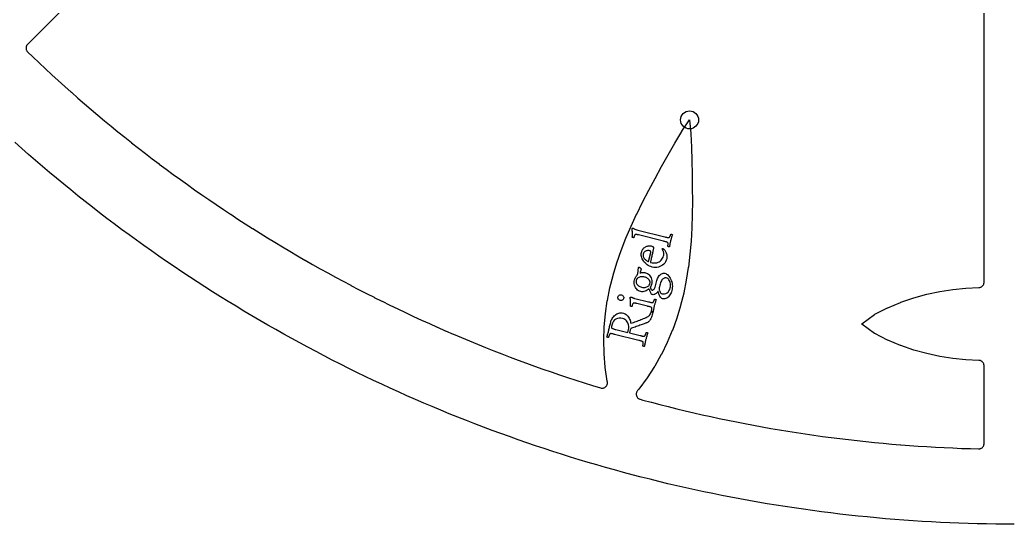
# Model space of a CAD drawing. Header units: millimetres. Extents: x -70 to 70, y -70 to 70.
# Drawn here: x -46.59 to -0.23, y -70.2 to -46.56 of the extents above; entities that cross this region are included whole.
import ezdxf

# ---------------------------------------------------------------- set-up
doc = ezdxf.new("R2010")
doc.units = ezdxf.units.MM
for name, color, linetype in [('CUT_INNER', 6, 'Continuous'), ('CUT_OUTER', 1, 'Continuous'), ('ENGRAVE', 7, 'Continuous'), ('TEXT', 5, 'Continuous')]:
    doc.layers.add(name, color=color, linetype=linetype)

msp = doc.modelspace()

# ---------------------------------------------------------------- linework, layer by layer
at = {"layer": 'CUT_INNER'}
msp.add_lwpolyline([(-36.3092, -37.7983), (-46.2264, -47.7156), (-46.2431, -47.734), (-46.2579, -47.754), (-46.2706, -47.7754), (-46.2811, -47.7979), (-46.2894, -47.8214), (-46.2952, -47.8456), (-46.2987, -47.8702), (-46.2996, -47.895), (-46.2981, -47.9199), (-46.2942, -47.9444), (-46.2878, -47.9685), (-46.279, -47.9917), (-46.268, -48.014), (-46.2549, -48.0351), (-46.2397, -48.0548), (-46.2226, -48.0729), (-45.986, -48.2995), (-45.9849, -48.3006), (-45.6888, -48.5808), (-45.6877, -48.5818), (-45.3898, -48.8602), (-45.3887, -48.8612), (-45.0892, -49.1378), (-45.0881, -49.1388), (-44.7868, -49.4135), (-44.7857, -49.4145), (-44.4828, -49.6874), (-44.4817, -49.6884), (-44.1771, -49.9594), (-44.1759, -49.9604), (-43.8697, -50.2295), (-43.8685, -50.2305), (-43.5607, -50.4978), (-43.5595, -50.4988), (-43.25, -50.7641), (-43.2488, -50.7651), (-42.9377, -51.0285), (-42.9365, -51.0295), (-42.6238, -51.291), (-42.6226, -51.292), (-42.3083, -51.5516), (-42.3071, -51.5526), (-41.9912, -51.8102), (-41.99, -51.8112), (-41.6725, -52.0669), (-41.6713, -52.0678), (-41.3522, -52.3216), (-41.351, -52.3226), (-41.0304, -52.5743), (-41.0292, -52.5753), (-40.707, -52.8251), (-40.7058, -52.8261), (-40.3821, -53.0739), (-40.3809, -53.0748), (-40.0557, -53.3207), (-40.0545, -53.3216), (-39.7278, -53.5655), (-39.7266, -53.5664), (-39.3984, -53.8082), (-39.3971, -53.8091), (-39.0675, -54.0489), (-39.0662, -54.0498), (-38.7351, -54.2876), (-38.7339, -54.2885), (-38.4013, -54.5243), (-38.4, -54.5252), (-38.066, -54.7589), (-38.0647, -54.7598), (-37.7293, -54.9914), (-37.728, -54.9923), (-37.3912, -55.2219), (-37.3899, -55.2228), (-37.0516, -55.4503), (-37.0503, -55.4511), (-36.7107, -55.6766), (-36.7094, -55.6774), (-36.3684, -55.9008), (-36.3671, -55.9016), (-36.0247, -56.1229), (-36.0234, -56.1237), (-35.6796, -56.3429), (-35.6783, -56.3437), (-35.3333, -56.5607), (-35.332, -56.5616), (-34.9855, -56.7765), (-34.9842, -56.7773), (-34.6365, -56.9901), (-34.6352, -56.9909), (-34.2862, -57.2015), (-34.2849, -57.2023), (-33.9345, -57.4108), (-33.9332, -57.4116), (-33.5816, -57.618), (-33.5803, -57.6187), (-33.2275, -57.8229), (-33.2261, -57.8237), (-32.872, -58.0257), (-32.8707, -58.0265), (-32.5154, -58.2263), (-32.514, -58.2271), (-32.1575, -58.4247), (-32.1562, -58.4255), (-31.7984, -58.621), (-31.7971, -58.6217), (-31.4381, -58.815), (-31.4368, -58.8157), (-31.0767, -59.0068), (-31.0753, -59.0075), (-30.714, -59.1963), (-30.7126, -59.197), (-30.3502, -59.3837), (-30.3488, -59.3844), (-29.9853, -59.5688), (-29.9839, -59.5695), (-29.6192, -59.7516), (-29.6178, -59.7523), (-29.252, -59.9323), (-29.2506, -59.9329), (-28.8837, -60.1106), (-28.8823, -60.1113), (-28.5143, -60.2867), (-28.513, -60.2874), (-28.1439, -60.4605), (-28.1425, -60.4612), (-27.7724, -60.6321), (-27.771, -60.6327), (-27.3998, -60.8014), (-27.3984, -60.802), (-27.0262, -60.9683), (-27.0248, -60.969), (-26.6516, -61.133), (-26.6502, -61.1336), (-26.276, -61.2954), (-26.2746, -61.296), (-25.8994, -61.4555), (-25.898, -61.4561), (-25.5219, -61.6132), (-25.5204, -61.6138), (-25.1433, -61.7687), (-25.1419, -61.7692), (-24.7639, -61.9218), (-24.7624, -61.9224), (-24.3834, -62.0726), (-24.382, -62.0731), (-24.0021, -62.221), (-24.0007, -62.2216), (-23.6199, -62.3671), (-23.6184, -62.3677), (-23.2368, -62.5109), (-23.2353, -62.5114), (-22.8528, -62.6523), (-22.8513, -62.6528), (-22.4679, -62.7913), (-22.4665, -62.7918), (-22.0822, -62.928), (-22.0808, -62.9285), (-21.6957, -63.0623), (-21.6942, -63.0628), (-21.3083, -63.1942), (-21.3069, -63.1947), (-20.9202, -63.3238), (-20.9187, -63.3243), (-20.5312, -63.451), (-20.5298, -63.4514), (-20.1415, -63.5757), (-20.14, -63.5762), (-19.751, -63.6981), (-19.7496, -63.6986), (-19.374, -63.8138), (-19.3499, -63.8199), (-19.3252, -63.8236), (-19.3003, -63.8248), (-19.2755, -63.8235), (-19.2509, -63.8198), (-19.2267, -63.8136), (-19.2033, -63.805), (-19.1809, -63.7942), (-19.1597, -63.7812), (-19.1398, -63.7662), (-19.1216, -63.7492), (-19.1051, -63.7305), (-19.0906, -63.7103), (-19.0782, -63.6887), (-19.0679, -63.666), (-19.06, -63.6424), (-19.0545, -63.6181), (-19.0514, -63.5934), (-19.0508, -63.5685), (-19.0526, -63.5437), (-19.0569, -63.5192), (-19.0595, -63.5081), (-19.0613, -63.4986), (-19.1567, -62.8538), (-19.1576, -62.8458), (-19.2102, -62.2109), (-19.2106, -62.2035), (-19.2249, -61.5779), (-19.2249, -61.5707), (-19.2036, -60.9539), (-19.2031, -60.9469), (-19.1479, -60.3384), (-19.1471, -60.3317), (-19.0596, -59.7312), (-19.0585, -59.7248), (-18.9402, -59.1316), (-18.9388, -59.1256), (-18.7915, -58.5394), (-18.79, -58.5338), (-18.6155, -57.9539), (-18.6139, -57.9489), (-18.4144, -57.3747), (-18.4127, -57.3703), (-18.1905, -56.8012), (-18.1889, -56.7973), (-17.9463, -56.2327), (-17.9449, -56.2295), (-17.6846, -55.6687), (-17.6833, -55.666), (-17.4081, -55.1084), (-17.407, -55.1062), (-17.1193, -54.5511), (-17.1185, -54.5495), (-16.8211, -53.9963), (-16.8204, -53.9951), (-16.5159, -53.4438), (-16.2053, -52.8921), (-15.8902, -52.3416), (-15.8895, -52.3404), (-15.5699, -51.7955), (-15.566, -51.7892), (-15.2102, -51.2584), (-15.2071, -51.2542), (-15.2063, -51.2597), (-15.1428, -51.8952), (-15.1423, -51.9027), (-15.1173, -52.5338), (-15.1173, -52.5352), (-15.0989, -53.1675), (-15.085, -53.8001), (-15.0763, -54.4319), (-15.0763, -54.4334), (-15.0748, -55.0614), (-15.0748, -55.0633), (-15.0828, -55.6884), (-15.0829, -55.6908), (-15.103, -56.3123), (-15.1031, -56.3153), (-15.1379, -56.9326), (-15.1382, -56.9362), (-15.1904, -57.5484), (-15.1908, -57.5526), (-15.2631, -58.1592), (-15.2637, -58.1639), (-15.3585, -58.7643), (-15.3594, -58.7695), (-15.4789, -59.3632), (-15.4802, -59.3688), (-15.6266, -59.9553), (-15.6282, -59.9612), (-15.8035, -60.5401), (-15.8055, -60.5463), (-16.0114, -61.1172), (-16.0139, -61.1235), (-16.252, -61.6861), (-16.2549, -61.6925), (-16.5269, -62.2465), (-16.5302, -62.2528), (-16.8378, -62.7978), (-16.8417, -62.8042), (-17.1874, -63.3393), (-17.1919, -63.3459), (-17.58, -63.8696), (-17.586, -63.8771), (-17.6426, -63.9422), (-17.6574, -63.9611), (-17.6704, -63.9813), (-17.6814, -64.0027), (-17.6903, -64.025), (-17.697, -64.0481), (-17.7014, -64.0717), (-17.7036, -64.0956), (-17.7035, -64.1197), (-17.701, -64.1436), (-17.6963, -64.1671), (-17.6893, -64.1901), (-17.6802, -64.2123), (-17.6689, -64.2336), (-17.6557, -64.2536), (-17.6406, -64.2723), (-17.6238, -64.2895), (-17.6054, -64.305), (-17.5856, -64.3186), (-17.5646, -64.3303), (-17.5426, -64.3399), (-17.5198, -64.3473), (-17.3931, -64.382), (-17.3916, -64.3824), (-16.9977, -64.4875), (-16.9962, -64.4879), (-16.6017, -64.5905), (-16.6002, -64.5909), (-16.2051, -64.6912), (-16.2036, -64.6916), (-15.8078, -64.7894), (-15.8064, -64.7898), (-15.41, -64.8852), (-15.4085, -64.8855), (-15.0116, -64.9785), (-15.0101, -64.9789), (-14.6126, -65.0694), (-14.6111, -65.0697), (-14.2131, -65.1578), (-14.2116, -65.1582), (-13.813, -65.2438), (-13.8115, -65.2441), (-13.4124, -65.3274), (-13.4109, -65.3277), (-13.0113, -65.4084), (-13.0098, -65.4087), (-12.6097, -65.487), (-12.6082, -65.4873), (-12.2077, -65.5632), (-12.2062, -65.5634), (-11.8052, -65.6368), (-11.8037, -65.6371), (-11.4022, -65.708), (-11.4007, -65.7083), (-10.9988, -65.7768), (-10.9973, -65.777), (-10.595, -65.843), (-10.5935, -65.8433), (-10.1908, -65.9068), (-10.1893, -65.907), (-9.7862, -65.9681), (-9.7847, -65.9683), (-9.3813, -66.0269), (-9.3797, -66.0271), (-8.9759, -66.0832), (-8.9744, -66.0834), (-8.5703, -66.137), (-8.5688, -66.1372), (-8.1643, -66.1884), (-8.1628, -66.1886), (-7.7581, -66.2372), (-7.7565, -66.2374), (-7.3515, -66.2836), (-7.35, -66.2837), (-6.9446, -66.3274), (-6.9431, -66.3276), (-6.5375, -66.3688), (-6.536, -66.3689), (-6.1302, -66.4077), (-6.1286, -66.4078), (-5.7226, -66.444), (-5.7211, -66.4442), (-5.3148, -66.4779), (-5.3133, -66.478), (-4.9068, -66.5092), (-4.9053, -66.5094), (-4.4986, -66.5381), (-4.4971, -66.5382), (-4.0902, -66.5644), (-4.0887, -66.5645), (-3.6817, -66.5883), (-3.6802, -66.5884), (-3.2731, -66.6096), (-3.2716, -66.6097), (-2.8643, -66.6285), (-2.8628, -66.6285), (-2.4554, -66.6448), (-2.4539, -66.6448), (-2.0465, -66.6586), (-2.0449, -66.6586), (-1.6609, -66.6692), (-1.6359, -66.6687), (-1.6112, -66.6656), (-1.5868, -66.6601), (-1.5631, -66.6522), (-1.5404, -66.642), (-1.5187, -66.6296), (-1.4984, -66.615), (-1.4797, -66.5985), (-1.4627, -66.5803), (-1.4476, -66.5604), (-1.4345, -66.5391), (-1.4237, -66.5166), (-1.4151, -66.4931), (-1.409, -66.469), (-1.4052, -66.4443), (-1.404, -66.4193), (-1.404, -62.7743), (-1.4052, -62.7502), (-1.4087, -62.7263), (-1.4144, -62.7028), (-1.4225, -62.68), (-1.4326, -62.6581), (-1.4449, -62.6373), (-1.4591, -62.6177), (-1.4751, -62.5996), (-1.4928, -62.5832), (-1.512, -62.5685), (-1.5325, -62.5558), (-1.5542, -62.5451), (-1.5768, -62.5365), (-1.6001, -62.5302), (-1.6239, -62.5261), (-1.648, -62.5244), (-1.6513, -62.5243), (-2.2554, -62.4949), (-2.2619, -62.4944), (-2.8657, -62.4334), (-2.8725, -62.4326), (-3.4761, -62.3383), (-3.483, -62.337), (-4.0865, -62.2078), (-4.0934, -62.2061), (-4.6968, -62.0402), (-4.7039, -62.038), (-5.307, -61.8327), (-5.3146, -61.8299), (-5.9168, -61.5807), (-5.9256, -61.5766), (-6.527, -61.2713), (-6.5316, -61.2688), (-6.5359, -61.2659), (-7.1372, -60.8208), (-7.1417, -60.8172), (-7.1372, -60.8135), (-6.5359, -60.3684), (-6.5316, -60.3655), (-6.527, -60.363), (-5.9256, -60.0577), (-5.9168, -60.0536), (-5.3146, -59.8044), (-5.307, -59.8016), (-4.7039, -59.5963), (-4.6968, -59.5941), (-4.0934, -59.4282), (-4.0865, -59.4265), (-3.483, -59.2973), (-3.4761, -59.296), (-2.8725, -59.2017), (-2.8657, -59.2009), (-2.2619, -59.1399), (-2.2554, -59.1394), (-1.6513, -59.11), (-1.648, -59.1099), (-1.6239, -59.1082), (-1.6001, -59.1041), (-1.5768, -59.0978), (-1.5542, -59.0892), (-1.5325, -59.0785), (-1.512, -59.0658), (-1.4928, -59.0511), (-1.4751, -59.0347), (-1.4591, -59.0166), (-1.4449, -58.997), (-1.4326, -58.9762), (-1.4225, -58.9543), (-1.4144, -58.9315), (-1.4087, -58.908), (-1.4052, -58.8841), (-1.404, -58.86), (-1.404, -41.2983)], dxfattribs=at)
at = {"layer": 'CUT_OUTER'}
msp.add_lwpolyline([(0, -70.2), (-0.4307, -70.1987), (-0.8615, -70.1947), (-1.2922, -70.1881), (-1.6308, -70.1808), (-1.722, -70.1789), (-2.1526, -70.167), (-2.5831, -70.1525), (-3.0135, -70.1353), (-3.4438, -70.1155), (-3.8739, -70.093), (-4.304, -70.0679), (-4.7338, -70.0402), (-5.1635, -70.0098), (-5.5929, -69.9768), (-6.0222, -69.9412), (-6.4512, -69.9029), (-6.88, -69.862), (-7.3086, -69.8185), (-7.7368, -69.7724), (-8.1648, -69.7236), (-8.5925, -69.6722), (-9.0198, -69.6181), (-9.4468, -69.5615), (-9.8735, -69.5022), (-10.2997, -69.4403), (-10.7256, -69.3758), (-11.1511, -69.3087), (-11.5761, -69.239), (-12.0008, -69.1666), (-12.4249, -69.0917), (-12.8486, -69.0141), (-13.2719, -68.934), (-13.6946, -68.8513), (-14.1168, -68.7659), (-14.5385, -68.678), (-14.9596, -68.5875), (-15.3802, -68.4945), (-15.8001, -68.3988), (-16.2195, -68.3006), (-16.6383, -68.1998), (-17.0565, -68.0964), (-17.474, -67.9904), (-17.8908, -67.8819), (-18.307, -67.7709), (-18.7225, -67.6573), (-19.1373, -67.5411), (-19.5513, -67.4224), (-19.9647, -67.3012), (-20.3773, -67.1774), (-20.7891, -67.0511), (-21.2001, -66.9223), (-21.6103, -66.791), (-22.0197, -66.6571), (-22.4283, -66.5208), (-22.8361, -66.3819), (-23.2429, -66.2405), (-23.6489, -66.0966), (-24.0541, -65.9503), (-24.4583, -65.8015), (-24.8616, -65.6502), (-25.2639, -65.4964), (-25.6653, -65.3401), (-26.0658, -65.1814), (-26.4652, -65.0202), (-26.8637, -64.8566), (-27.2611, -64.6906), (-27.6575, -64.5221), (-28.0529, -64.3512), (-28.4472, -64.1778), (-28.8405, -64.0021), (-29.2327, -63.8239), (-29.6237, -63.6433), (-30.0137, -63.4604), (-30.4025, -63.275), (-30.7902, -63.0873), (-31.1767, -62.8972), (-31.562, -62.7047), (-31.9462, -62.5098), (-32.3291, -62.3127), (-32.7109, -62.1131), (-33.0914, -61.9112), (-33.4706, -61.707), (-33.8486, -61.5005), (-34.2254, -61.2916), (-34.6008, -61.0805), (-34.9749, -60.867), (-35.3477, -60.6513), (-35.7192, -60.4332), (-36.0894, -60.2129), (-36.4581, -59.9904), (-36.8255, -59.7655), (-37.1916, -59.5385), (-37.5562, -59.3091), (-37.9194, -59.0776), (-38.2812, -58.8438), (-38.6415, -58.6078), (-39.0004, -58.3696), (-39.3578, -58.1292), (-39.7137, -57.8866), (-40.0682, -57.6418), (-40.4211, -57.3949), (-40.7725, -57.1458), (-41.1224, -56.8945), (-41.4707, -56.6411), (-41.8175, -56.3856), (-42.1627, -56.128), (-42.5063, -55.8682), (-42.8483, -55.6063), (-43.1887, -55.3424), (-43.5274, -55.0763), (-43.8645, -54.8082), (-44.2, -54.538), (-44.5338, -54.2658), (-44.8659, -53.9915), (-45.1964, -53.7152), (-45.5251, -53.4369), (-45.8522, -53.1566), (-46.1775, -52.8742), (-46.501, -52.5899), (-46.8228, -52.3036)], dxfattribs=at)
at = {"layer": 'ENGRAVE'}
msp.add_circle((-15.2069, -51.2535), 0.4212, dxfattribs=at)
at = {"layer": 'TEXT'}
for points in [[(-17.5927, -56.6461), (-17.6084, -56.6423), (-17.6257, -56.6382), (-17.6446, -56.634), (-17.665, -56.6295), (-17.6852, -56.6258), (-17.7035, -56.6238), (-17.72, -56.6235), (-17.7345, -56.625), (-17.75, -56.6294), (-17.7639, -56.6389), (-17.7763, -56.6538), (-17.7871, -56.6739), (-17.7967, -56.6971), (-17.8055, -56.7215), (-17.8135, -56.747), (-17.8207, -56.7736), (-17.8231, -56.7743), (-17.8298, -56.7738), (-17.8406, -56.7721), (-17.8556, -56.7691), (-17.8707, -56.7655), (-17.8815, -56.7616), (-17.8881, -56.7575), (-17.8906, -56.7532), (-17.8846, -56.7017), (-17.881, -56.6503), (-17.8798, -56.5991), (-17.881, -56.548), (-17.8841, -56.4975), (-17.8887, -56.448), (-17.8949, -56.3996), (-17.9026, -56.3523), (-17.9003, -56.3472), (-17.8962, -56.3427), (-17.8903, -56.3389), (-17.8826, -56.3357), (-17.8742, -56.3334), (-17.8662, -56.3322), (-17.8587, -56.3322), (-17.8517, -56.3333), (-17.8482, -56.3352), (-17.8377, -56.3408), (-17.8202, -56.3501), (-17.7958, -56.3632), (-17.7643, -56.378), (-17.726, -56.3926), (-17.6807, -56.4069), (-17.6286, -56.4209), (-16.3698, -56.7362), (-16.3405, -56.7435), (-16.3121, -56.7503), (-16.2847, -56.7567), (-16.2583, -56.7627), (-16.2333, -56.7676), (-16.2105, -56.7707), (-16.1898, -56.7721), (-16.1711, -56.7716), (-16.1634, -56.7688), (-16.1551, -56.7623), (-16.1462, -56.7521), (-16.1368, -56.7384), (-16.1275, -56.7223), (-16.1188, -56.7054), (-16.1109, -56.6876), (-16.1036, -56.6689), (-16.0972, -56.6511), (-16.0921, -56.6361), (-16.0882, -56.6238), (-16.0856, -56.6143), (-16.0782, -56.6122), (-16.069, -56.6116), (-16.058, -56.6122), (-16.0452, -56.6143), (-16.0327, -56.6175), (-16.0226, -56.6218), (-16.0149, -56.627), (-16.0096, -56.6333), (-16.0221, -56.6721), (-16.0339, -56.7087), (-16.0449, -56.7428), (-16.0551, -56.7747), (-16.065, -56.8065), (-16.0748, -56.8404), (-16.0847, -56.8765), (-16.0945, -56.9147), (-16.1035, -56.9519), (-16.1116, -56.9872), (-16.1187, -57.0209), (-16.1248, -57.0528), (-16.1306, -57.0851), (-16.1369, -57.12), (-16.1437, -57.1575), (-16.1509, -57.1976), (-16.1586, -57.2006), (-16.1678, -57.2016), (-16.1787, -57.2006), (-16.1913, -57.1976), (-16.2036, -57.1933), (-16.2136, -57.1887), (-16.2214, -57.1838), (-16.2269, -57.1785), (-16.2248, -57.169), (-16.2225, -57.1566), (-16.22, -57.1413), (-16.2174, -57.1233), (-16.2151, -57.1038), (-16.2138, -57.0845), (-16.2134, -57.0653), (-16.214, -57.0463), (-16.2156, -57.0293), (-16.2187, -57.0163), (-16.2231, -57.0072), (-16.2289, -57.0022), (-16.2451, -56.993), (-16.264, -56.9844), (-16.2856, -56.9763), (-16.3099, -56.9689), (-16.336, -56.9617), (-16.3632, -56.9545), (-16.3915, -56.9471), (-16.4208, -56.9397)], [(-17.0412, -57.9318), (-16.9599, -57.9494), (-16.8833, -57.9576), (-16.8117, -57.9563), (-16.7448, -57.9455), (-16.6834, -57.9264), (-16.6279, -57.9005), (-16.5785, -57.8676), (-16.5351, -57.8279), (-16.498, -57.7828), (-16.4673, -57.7339), (-16.443, -57.6812), (-16.4252, -57.6248), (-16.4178, -57.5886), (-16.4141, -57.5533), (-16.4141, -57.5189), (-16.4176, -57.4854), (-16.4239, -57.4534), (-16.4317, -57.4235), (-16.4411, -57.3957), (-16.4522, -57.3701), (-16.4635, -57.3472), (-16.4737, -57.3279), (-16.4828, -57.3121), (-16.4908, -57.2998), (-16.4898, -57.2982), (-16.4873, -57.296), (-16.4835, -57.2933), (-16.4783, -57.29), (-16.472, -57.2872), (-16.4653, -57.2857), (-16.458, -57.2856), (-16.4501, -57.287), (-16.4392, -57.2908), (-16.4281, -57.2968), (-16.4168, -57.305), (-16.4054, -57.3155), (-16.3889, -57.3344), (-16.3715, -57.3571), (-16.353, -57.3837), (-16.3335, -57.4142), (-16.3147, -57.4481), (-16.2983, -57.485), (-16.2842, -57.5249), (-16.2725, -57.5679), (-16.265, -57.6132), (-16.2632, -57.6603), (-16.2674, -57.7092), (-16.2774, -57.7598), (-16.3008, -57.8338), (-16.3322, -57.901), (-16.3717, -57.9616), (-16.4192, -58.0155), (-16.4732, -58.062), (-16.532, -58.1004), (-16.5957, -58.1307), (-16.6642, -58.1531), (-16.7359, -58.1666), (-16.8092, -58.1708), (-16.8841, -58.1655), (-16.9606, -58.1509), (-17.0252, -58.1315), (-17.0861, -58.1068), (-17.1434, -58.0767), (-17.1969, -58.0412), (-17.2463, -58.0017), (-17.291, -57.9593), (-17.331, -57.9141), (-17.3664, -57.8662), (-17.3969, -57.8164), (-17.4224, -57.766), (-17.4428, -57.7148), (-17.4582, -57.663), (-17.4681, -57.6118), (-17.4721, -57.5629), (-17.4701, -57.5162), (-17.4622, -57.4717), (-17.4454, -57.4153), (-17.4248, -57.3654), (-17.4004, -57.322), (-17.3722, -57.2852), (-17.3415, -57.254), (-17.3095, -57.2274), (-17.2761, -57.2055), (-17.2413, -57.1883), (-17.2063, -57.175), (-17.1721, -57.1652), (-17.1388, -57.1588), (-17.1063, -57.1558), (-17.0757, -57.1552), (-17.0481, -57.1563), (-17.0233, -57.159), (-17.0015, -57.1633), (-16.9748, -57.1709), (-16.9515, -57.1794), (-16.9317, -57.1889), (-16.9154, -57.1993), (-16.903, -57.2112), (-16.8952, -57.2252), (-16.8919, -57.2414), (-16.893, -57.2596), (-16.8956, -57.2751), (-16.8997, -57.2965), (-16.9056, -57.3238), (-16.9131, -57.357), (-16.9216, -57.3944), (-16.9307, -57.4344), (-16.9402, -57.4769), (-16.9501, -57.5221), (-16.9603, -57.5684), (-16.9703, -57.6143), (-16.9803, -57.66), (-16.9902, -57.7052), (-16.9997, -57.7486), (-17.0086, -57.7886), (-17.0167, -57.8251), (-17.0242, -57.8582), (-17.0306, -57.8863), (-17.0356, -57.9079), (-17.0391, -57.9231), (-17.0412, -57.9318)], [(-17.1355, -57.8937), (-17.0274, -57.4624), (-17.0253, -57.4504), (-17.0251, -57.4388), (-17.0268, -57.4277), (-17.0304, -57.4169), (-17.0366, -57.407), (-17.046, -57.3983), (-17.0585, -57.3907), (-17.0742, -57.3844), (-17.0922, -57.38), (-17.1144, -57.3779), (-17.1407, -57.378), (-17.1712, -57.3802), (-17.2035, -57.3854), (-17.2352, -57.3941), (-17.2664, -57.4064), (-17.297, -57.4222), (-17.3249, -57.4427), (-17.3477, -57.469), (-17.3654, -57.5011), (-17.3781, -57.5389), (-17.3852, -57.5798), (-17.3855, -57.6185), (-17.3788, -57.6549), (-17.3653, -57.6891), (-17.3472, -57.721), (-17.3266, -57.7504), (-17.3036, -57.7773), (-17.2782, -57.8018), (-17.2521, -57.8236), (-17.2272, -57.8426), (-17.2033, -57.8589), (-17.1806, -57.8723), (-17.1611, -57.8827), (-17.1471, -57.8897), (-17.1385, -57.8934), (-17.1355, -57.8937)], [(-16.7438, -58.7818), (-16.7284, -58.7303), (-16.7086, -58.6814), (-16.6844, -58.6353), (-16.6559, -58.5919), (-16.6242, -58.5525), (-16.5906, -58.5182), (-16.555, -58.4891), (-16.5175, -58.4651), (-16.479, -58.4476), (-16.4407, -58.4379), (-16.4025, -58.4358), (-16.3645, -58.4415), (-16.3243, -58.4552), (-16.2852, -58.4761), (-16.2472, -58.5041), (-16.2102, -58.5392), (-16.1751, -58.5802), (-16.1425, -58.6257), (-16.1126, -58.6758), (-16.0852, -58.7305), (-16.0613, -58.789), (-16.042, -58.8502), (-16.0271, -58.9143), (-16.0168, -58.9812), (-16.0118, -59.0497), (-16.0133, -59.1183), (-16.0211, -59.1872), (-16.0352, -59.2562), (-16.0507, -59.3086), (-16.0705, -59.3598), (-16.0948, -59.41), (-16.1235, -59.459), (-16.1561, -59.5047), (-16.1922, -59.5449), (-16.2318, -59.5795), (-16.2748, -59.6085), (-16.3208, -59.6298), (-16.3691, -59.6411), (-16.4198, -59.6425), (-16.4729, -59.6339), (-16.5016, -59.6232), (-16.528, -59.6064), (-16.5521, -59.5832), (-16.5739, -59.5538), (-16.5937, -59.5204), (-16.6115, -59.4852), (-16.6275, -59.4484), (-16.6417, -59.4099), (-16.6539, -59.3725), (-16.6642, -59.3387), (-16.6725, -59.3087), (-16.6789, -59.2824), (-16.6939, -59.3034), (-16.7111, -59.3244), (-16.7304, -59.3455), (-16.7519, -59.3665), (-16.7753, -59.3863), (-16.8005, -59.4037), (-16.8274, -59.4187), (-16.856, -59.4312), (-16.8859, -59.4401), (-16.9166, -59.4442), (-16.948, -59.4433), (-16.9802, -59.4376), (-16.9909, -59.4206), (-17.0023, -59.4007), (-17.0142, -59.378), (-17.0266, -59.3525), (-17.039, -59.3255), (-17.051, -59.2988), (-17.0624, -59.2721), (-17.0733, -59.2456), (-17.0831, -59.2207), (-17.0912, -59.199), (-17.0975, -59.1803), (-17.1021, -59.1649), (-17.1434, -59.204), (-17.1884, -59.2373), (-17.2372, -59.2648), (-17.2897, -59.2865), (-17.3435, -59.3015), (-17.3958, -59.3086), (-17.4468, -59.308), (-17.4963, -59.2997), (-17.5473, -59.283), (-17.5947, -59.2595), (-17.6384, -59.2292), (-17.6784, -59.1921), (-17.7137, -59.1493), (-17.7434, -59.1023), (-17.7676, -59.0508), (-17.7861, -58.995), (-17.7979, -58.9363), (-17.8017, -58.8761), (-17.7977, -58.8145), (-17.7857, -58.7515), (-17.7738, -58.7101), (-17.7599, -58.6729), (-17.7439, -58.6398), (-17.7259, -58.6108), (-17.7079, -58.5852), (-17.6918, -58.5624), (-17.6777, -58.5423), (-17.6655, -58.525), (-17.6554, -58.5098), (-17.6481, -58.4987), (-17.6437, -58.4918), (-17.6421, -58.489), (-17.6413, -58.4873), (-17.6393, -58.4836), (-17.636, -58.4779), (-17.6316, -58.4701), (-17.6009, -58.175), (-17.5935, -58.1655), (-17.5855, -58.1594), (-17.5769, -58.1567), (-17.5677, -58.1574), (-17.5584, -58.161), (-17.5468, -58.1677), (-17.5329, -58.1774), (-17.5168, -58.1903), (-17.5012, -58.2045), (-17.4888, -58.2182), (-17.4798, -58.2315), (-17.4741, -58.2443), (-17.4796, -58.2607), (-17.4851, -58.2782), (-17.4908, -58.2968), (-17.4965, -58.3165), (-17.5022, -58.336), (-17.5077, -58.354), (-17.5131, -58.3707), (-17.5182, -58.386), (-17.5227, -58.3988), (-17.5259, -58.4079), (-17.5278, -58.4133), (-17.5284, -58.4152), (-17.5291, -58.42), (-17.5284, -58.4238), (-17.5264, -58.4265), (-17.523, -58.428), (-17.5123, -58.4236), (-17.4936, -58.4185), (-17.467, -58.4126), (-17.4325, -58.406), (-17.393, -58.4014), (-17.3516, -58.4014), (-17.3084, -58.406), (-17.2632, -58.4153), (-17.2182, -58.4304), (-17.1753, -58.4528), (-17.1346, -58.4824), (-17.0961, -58.5191), (-17.0612, -58.5617), (-17.0317, -58.6088), (-17.0074, -58.6603), (-16.9883, -58.7162), (-16.9759, -58.7751), (-16.9717, -58.8354), (-16.9755, -58.897), (-16.9874, -58.9601), (-16.9925, -58.9783), (-16.999, -58.9975), (-17.0068, -59.0179), (-17.0159, -59.0394), (-17.0254, -59.0599), (-17.0341, -59.0774), (-17.042, -59.0918), (-17.0492, -59.1032), (-17.0432, -59.1231), (-17.0354, -59.143), (-17.0258, -59.1628), (-17.0143, -59.1825), (-17.0014, -59.2003), (-16.9876, -59.2141), (-16.9728, -59.224), (-16.957, -59.2301), (-16.9457, -59.2302), (-16.9307, -59.2258), (-16.9121, -59.217), (-16.8898, -59.2036), (-16.8675, -59.1851), (-16.8488, -59.1606), (-16.8336, -59.1301), (-16.822, -59.0938)], [(-17.707, -58.7827), (-17.7132, -58.8199), (-17.713, -58.8555), (-17.7062, -58.8894), (-17.6928, -58.9218), (-17.6743, -58.9522), (-17.652, -58.9803), (-17.6258, -59.0061), (-17.5959, -59.0297), (-17.5632, -59.0504), (-17.5291, -59.068), (-17.4934, -59.0824), (-17.4562, -59.0935), (-17.4153, -59.1017), (-17.3743, -59.1061), (-17.3329, -59.1065), (-17.2913, -59.1031), (-17.2509, -59.0955), (-17.213, -59.0838), (-17.1776, -59.0678), (-17.1448, -59.0475), (-17.1159, -59.0228), (-17.0924, -58.9936), (-17.0742, -58.9598), (-17.0613, -58.9214), (-17.0553, -58.8855), (-17.0556, -58.8511), (-17.0622, -58.8182), (-17.0752, -58.7867), (-17.0932, -58.7572), (-17.115, -58.7299), (-17.1406, -58.7049), (-17.1701, -58.6822), (-17.2021, -58.6622), (-17.2354, -58.6453), (-17.2701, -58.6315), (-17.306, -58.6208), (-17.3481, -58.6121), (-17.3902, -58.6069), (-17.4322, -58.6054), (-17.4743, -58.6075), (-17.515, -58.6135), (-17.5533, -58.6237), (-17.589, -58.6382), (-17.6222, -58.6569), (-17.6514, -58.6804), (-17.6753, -58.7092), (-17.6938, -58.7433), (-17.707, -58.7827)], [(-16.5872, -58.9508), (-16.5907, -58.9649), (-16.5949, -58.9831), (-16.6, -59.0051), (-16.6059, -59.0311), (-16.612, -59.0588), (-16.6178, -59.0858), (-16.6232, -59.1122), (-16.6283, -59.138), (-16.6325, -59.161), (-16.635, -59.1792), (-16.6361, -59.1925), (-16.6355, -59.201), (-16.6262, -59.2273), (-16.6147, -59.256), (-16.6008, -59.287), (-16.5847, -59.3204), (-16.5663, -59.3515), (-16.5459, -59.3756), (-16.5233, -59.3926), (-16.4986, -59.4025), (-16.436, -59.4121), (-16.3758, -59.4088), (-16.318, -59.3926), (-16.2625, -59.3637), (-16.2124, -59.3222), (-16.1705, -59.2685), (-16.137, -59.2026), (-16.1118, -59.1246), (-16.1028, -59.0779), (-16.0989, -59.0298), (-16.1, -58.9805), (-16.1063, -58.93), (-16.1171, -58.8802), (-16.1319, -58.8335), (-16.1506, -58.7897), (-16.1734, -58.7488), (-16.1996, -58.7132), (-16.2288, -58.6852), (-16.2609, -58.6647), (-16.2961, -58.6518), (-16.3162, -58.6491), (-16.3386, -58.6505), (-16.3634, -58.656), (-16.3904, -58.6656), (-16.4184, -58.6801), (-16.4462, -58.6999), (-16.4737, -58.7253), (-16.501, -58.7561), (-16.5267, -58.7935), (-16.5497, -58.8384), (-16.5698, -58.8908), (-16.5872, -58.9508)], [(-18.4603, -59.7184), (-18.4859, -59.7094), (-18.5084, -59.6959), (-18.5278, -59.678), (-18.5441, -59.6556), (-18.5561, -59.6307), (-18.5628, -59.6052), (-18.5641, -59.579), (-18.56, -59.5522), (-18.5509, -59.5266), (-18.5375, -59.5041), (-18.5196, -59.4847), (-18.4972, -59.4684), (-18.4723, -59.4564), (-18.4467, -59.4497), (-18.4205, -59.4484), (-18.3937, -59.4526), (-18.3682, -59.4616), (-18.3457, -59.475), (-18.3263, -59.493), (-18.31, -59.5153), (-18.2979, -59.5402), (-18.2913, -59.5658), (-18.29, -59.592), (-18.2941, -59.6188), (-18.3031, -59.6444), (-18.3166, -59.6668), (-18.3345, -59.6862), (-18.3569, -59.7025), (-18.3818, -59.7146), (-18.4073, -59.7212), (-18.4335, -59.7225), (-18.4603, -59.7184)], [(-17.1323, -59.7801), (-17.1029, -59.7873), (-17.0745, -59.7942), (-17.0471, -59.8006), (-17.0207, -59.8066), (-16.9958, -59.8115), (-16.973, -59.8146), (-16.9522, -59.8159), (-16.9335, -59.8154), (-16.9258, -59.8126), (-16.9175, -59.8061), (-16.9087, -59.796), (-16.8993, -59.7822), (-16.89, -59.7663), (-16.8814, -59.7496), (-16.8735, -59.7322), (-16.8663, -59.7141), (-16.8601, -59.6969), (-16.8551, -59.6823), (-16.8513, -59.6702), (-16.8487, -59.6608), (-16.8413, -59.6588), (-16.8321, -59.6581), (-16.8211, -59.6588), (-16.8083, -59.6608), (-16.7958, -59.6641), (-16.7857, -59.6683), (-16.778, -59.6736), (-16.7727, -59.6798), (-16.7852, -59.7186), (-16.7969, -59.7549), (-16.8078, -59.7886), (-16.8179, -59.8199), (-16.8276, -59.8511), (-16.8373, -59.8846), (-16.8471, -59.9204), (-16.857, -59.9586), (-16.866, -59.9958), (-16.8741, -60.0314), (-16.8813, -60.0655), (-16.8875, -60.098), (-16.8935, -60.1309), (-16.9, -60.1662), (-16.9068, -60.204), (-16.9141, -60.2441), (-16.9217, -60.2472), (-16.9309, -60.2482), (-16.9419, -60.2472), (-16.9544, -60.2441), (-16.9667, -60.2399), (-16.9767, -60.2353), (-16.9845, -60.2304), (-16.99, -60.2251), (-16.9879, -60.2154), (-16.9855, -60.2028), (-16.9829, -60.1871), (-16.9802, -60.1685), (-16.9778, -60.1484), (-16.9763, -60.1287), (-16.9759, -60.1093), (-16.9764, -60.0901), (-16.9781, -60.0731), (-16.9811, -60.0601), (-16.9855, -60.0511), (-16.9913, -60.046), (-17.0075, -60.0368), (-17.0265, -60.0282), (-17.0481, -60.0202), (-17.0723, -60.0127), (-17.0985, -60.0056), (-17.1257, -59.9983), (-17.1539, -59.991), (-17.1832, -59.9835), (-17.677, -59.8599), (-17.6916, -59.8563), (-17.7082, -59.8524), (-17.727, -59.8481), (-17.7478, -59.8435), (-17.7687, -59.8397), (-17.7874, -59.8376), (-17.8041, -59.8373), (-17.8187, -59.8388), (-17.8315, -59.8419), (-17.8433, -59.8492), (-17.8542, -59.8607), (-17.8642, -59.8764), (-17.8732, -59.8943), (-17.8812, -59.9125), (-17.8881, -59.9309), (-17.8941, -59.9496), (-17.899, -59.9668), (-17.9029, -59.9806), (-17.9058, -59.991), (-17.9076, -59.9981), (-17.9121, -59.9985), (-17.9192, -59.9981), (-17.929, -59.9971), (-17.9416, -59.9954), (-17.9543, -59.9929), (-17.9646, -59.9896), (-17.9726, -59.9855), (-17.9782, -59.9805), (-17.973, -59.9273), (-17.9697, -59.8745), (-17.9682, -59.8219), (-17.9686, -59.7695), (-17.9712, -59.7182), (-17.9765, -59.6688), (-17.9844, -59.6212), (-17.995, -59.5755), (-17.9926, -59.5704), (-17.9883, -59.566), (-17.9819, -59.5623), (-17.9736, -59.5592), (-17.9647, -59.557), (-17.9569, -59.5559), (-17.95, -59.5557), (-17.9441, -59.5565), (-17.9382, -59.5584), (-17.9288, -59.5618), (-17.9158, -59.5669), (-17.8993, -59.5735), (-17.881, -59.5809), (-17.8626, -59.5881), (-17.8442, -59.5952), (-17.8257, -59.602), (-17.8087, -59.6082), (-17.7946, -59.6131), (-17.7835, -59.6167), (-17.7752, -59.619)], [(-18.9024, -60.735), (-18.8892, -60.6903), (-18.8721, -60.646), (-18.8512, -60.6018), (-18.8263, -60.558), (-18.798, -60.5156), (-18.7668, -60.4759), (-18.7327, -60.439), (-18.6957, -60.4047), (-18.6559, -60.3743), (-18.6135, -60.3486), (-18.5685, -60.3277), (-18.521, -60.3116), (-18.4711, -60.3013), (-18.4192, -60.2981), (-18.3653, -60.3019), (-18.3093, -60.3127), (-18.263, -60.3278), (-18.2191, -60.3493), (-18.1774, -60.3773), (-18.1381, -60.4118), (-18.1018, -60.451), (-18.0691, -60.4932), (-18.0401, -60.5385), (-18.0148, -60.5868), (-17.9937, -60.6365), (-17.9776, -60.6859), (-17.9664, -60.7349), (-17.9602, -60.7836), (-17.8943, -60.7629), (-17.831, -60.7424), (-17.7702, -60.722), (-17.7119, -60.7016), (-17.655, -60.6809), (-17.598, -60.6595), (-17.541, -60.6374), (-17.484, -60.6145), (-17.4255, -60.5906), (-17.3639, -60.5653), (-17.2993, -60.5386), (-17.2316, -60.5105), (-17.1887, -60.4904), (-17.1503, -60.4678), (-17.1163, -60.4429), (-17.0868, -60.4156), (-17.0607, -60.3841), (-17.037, -60.3463), (-17.0157, -60.3024), (-16.9968, -60.2522), (-16.9891, -60.2495), (-16.9795, -60.2493), (-16.9681, -60.2519), (-16.9548, -60.257), (-16.942, -60.2629), (-16.9322, -60.2677), (-16.9254, -60.2714), (-16.9215, -60.274), (-16.9381, -60.3375), (-16.9544, -60.3951), (-16.9705, -60.4468), (-16.9864, -60.4927), (-17.0017, -60.5325), (-17.016, -60.5663), (-17.0294, -60.5941), (-17.0418, -60.6158), (-17.0517, -60.6291), (-17.0638, -60.6448), (-17.0781, -60.6629), (-17.0947, -60.6832), (-17.1146, -60.704), (-17.139, -60.7233), (-17.1678, -60.7411), (-17.2012, -60.7575), (-17.2171, -60.7639), (-17.2389, -60.7725), (-17.2666, -60.7832), (-17.3003, -60.7961), (-17.3388, -60.8106), (-17.3813, -60.8262), (-17.4277, -60.8431), (-17.478, -60.8611), (-17.5311, -60.8801), (-17.586, -60.8996), (-17.6427, -60.9199), (-17.7012, -60.9407), (-17.7602, -60.9616), (-17.8186, -60.9819), (-17.8762, -61.0017), (-17.9332, -61.021), (-17.9508, -61.0306), (-17.9654, -61.0461), (-17.9772, -61.0673), (-17.9862, -61.0942), (-18.0208, -61.2326), (-17.5271, -61.3562), (-17.523, -61.3573), (-17.5189, -61.3583), (-17.5149, -61.3593), (-17.5108, -61.3603), (-17.5067, -61.3613), (-17.5027, -61.3624), (-17.4986, -61.3634), (-17.4945, -61.3644), (-17.4693, -61.3706), (-17.4453, -61.3764), (-17.4223, -61.3817), (-17.4006, -61.3865), (-17.3802, -61.3904), (-17.3615, -61.393), (-17.3444, -61.3943), (-17.329, -61.3943), (-17.3212, -61.3912), (-17.3127, -61.384), (-17.3036, -61.3726), (-17.2937, -61.357), (-17.2839, -61.3389), (-17.2747, -61.32), (-17.2662, -61.3001), (-17.2584, -61.2794), (-17.2516, -61.2598), (-17.2462, -61.2435), (-17.2421, -61.2305), (-17.2394, -61.2207), (-17.2321, -61.2187), (-17.2229, -61.218), (-17.2119, -61.2187), (-17.1991, -61.2207), (-17.1865, -61.224), (-17.1764, -61.2282), (-17.1687, -61.2335), (-17.1635, -61.2397), (-17.1762, -61.2794), (-17.1885, -61.3182), (-17.2005, -61.3562), (-17.212, -61.3934), (-17.2232, -61.4305), (-17.234, -61.4682), (-17.2444, -61.5066), (-17.2545, -61.5456), (-17.2638, -61.5838), (-17.2727, -61.6225), (-17.2811, -61.6616), (-17.2891, -61.7013), (-17.2969, -61.7413), (-17.3046, -61.7817), (-17.3122, -61.8225), (-17.3197, -61.8637), (-17.3274, -61.8667), (-17.3366, -61.8678), (-17.3475, -61.8667), (-17.3601, -61.8637), (-17.3724, -61.8594), (-17.3824, -61.8549), (-17.3902, -61.8499), (-17.3957, -61.8447), (-17.3935, -61.8348), (-17.3909, -61.8214), (-17.3881, -61.8044), (-17.3848, -61.784), (-17.3819, -61.7619), (-17.38, -61.7401), (-17.379, -61.7187), (-17.379, -61.6975), (-17.3803, -61.6787), (-17.383, -61.6644), (-17.3872, -61.6546), (-17.3929, -61.6493), (-17.4092, -61.6401), (-17.4281, -61.6315), (-17.4497, -61.6235), (-17.4739, -61.6161), (-17.5001, -61.6089), (-17.5273, -61.6016), (-17.5555, -61.5943), (-17.5848, -61.5868), (-18.7168, -61.3062), (-18.7462, -61.2989), (-18.7748, -61.292), (-18.8027, -61.2855), (-18.8297, -61.2793), (-18.8552, -61.2743), (-18.8784, -61.2711), (-18.8995, -61.2697), (-18.9182, -61.2701), (-18.9268, -61.2719), (-18.9354, -61.2784), (-18.9442, -61.2898), (-18.9532, -61.3061), (-18.9619, -61.325), (-18.9703, -61.3443), (-18.9782, -61.3641), (-18.9858, -61.3844), (-18.9924, -61.4034), (-18.9977, -61.4192), (-19.0017, -61.432), (-19.0044, -61.4417), (-19.0118, -61.4437), (-19.021, -61.4444), (-19.032, -61.4437), (-19.0448, -61.4417), (-19.0573, -61.4385), (-19.0674, -61.4342), (-19.0751, -61.429), (-19.0804, -61.4227), (-19.0688, -61.3826), (-19.0572, -61.3431), (-19.0456, -61.3041), (-19.0339, -61.2657), (-19.0224, -61.2275), (-19.0115, -61.1895), (-19.0012, -61.1514), (-18.9914, -61.1134), (-18.9815, -61.0733), (-18.9716, -61.0315), (-18.9616, -60.9882), (-18.9516, -60.9432), (-18.941, -60.8958), (-18.9293, -60.8454), (-18.9164, -60.7917), (-18.9024, -60.735)], [(-18.3468, -60.5657), (-18.4311, -60.5507), (-18.5107, -60.5495), (-18.5853, -60.5619), (-18.6551, -60.5879), (-18.7174, -60.6304), (-18.7698, -60.6921), (-18.8123, -60.7731), (-18.8448, -60.8734), (-18.8481, -60.8872), (-18.8518, -60.9044), (-18.8561, -60.9249), (-18.8607, -60.9487), (-18.864, -60.9717), (-18.8639, -60.99), (-18.8605, -61.0036), (-18.8537, -61.0124), (-18.8405, -61.0208), (-18.8229, -61.0291), (-18.8007, -61.0373), (-18.774, -61.0453), (-18.7449, -61.0533), (-18.7156, -61.0611), (-18.686, -61.0687), (-18.6563, -61.0763), (-18.1022, -61.2122), (-18.0669, -61.0711), (-18.0571, -61.0194), (-18.0535, -60.9674), (-18.0562, -60.9151), (-18.0651, -60.8625), (-18.08, -60.8113), (-18.1007, -60.7631), (-18.1273, -60.718), (-18.1596, -60.676), (-18.1977, -60.6387), (-18.2416, -60.6078), (-18.2913, -60.5835), (-18.3468, -60.5657)]]:
    msp.add_lwpolyline(points, close=True, dxfattribs=at)

doc.saveas('drawing.dxf')
